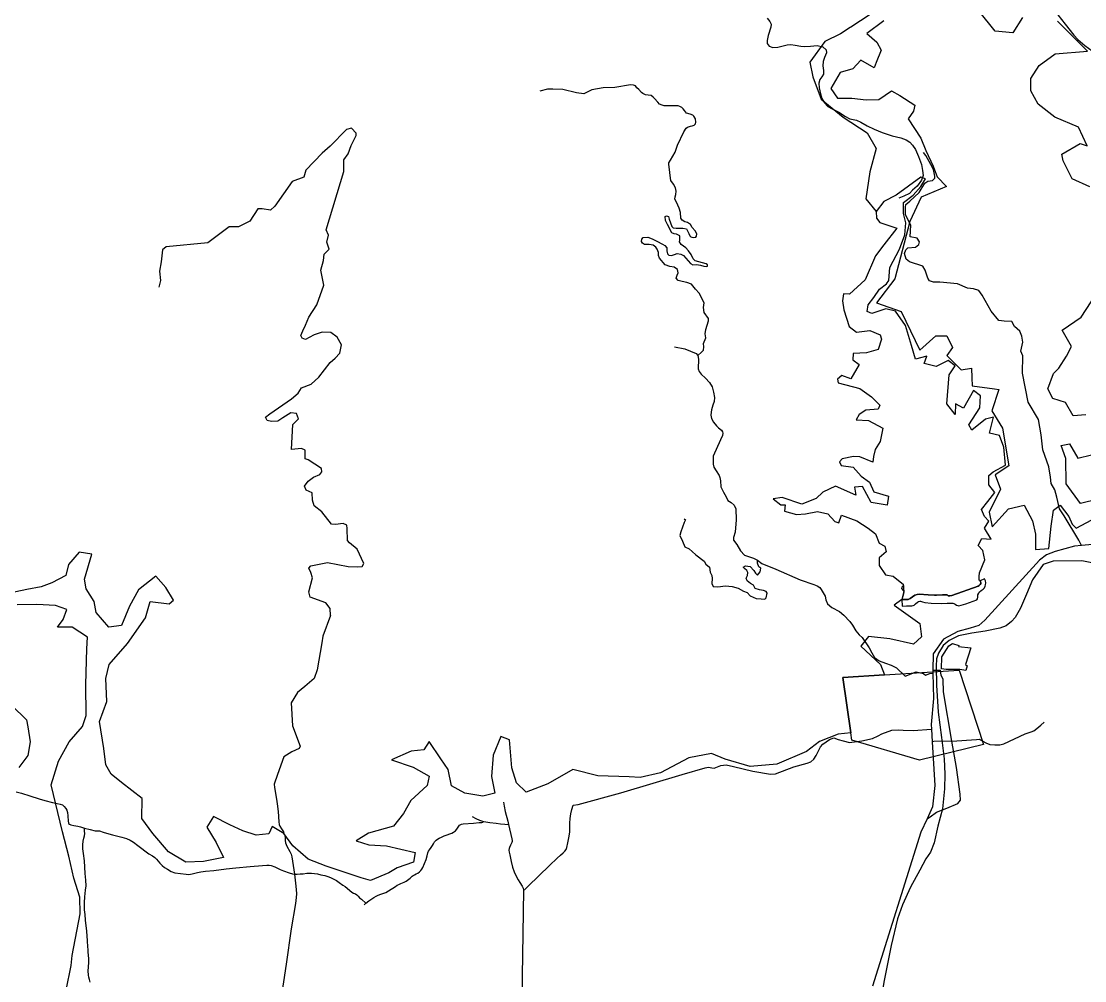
# Model space of a CAD drawing. Header units: metres. Extents: x 120.824 to 121.306, y 29.492 to 29.793.
# Drawn here: x 121.00189 to 121.04775, y 29.58078 to 29.62214 of the extents above; entities that cross this region are included whole.
import ezdxf

# ---------------------------------------------------------------- set-up
doc = ezdxf.new("R2010")
doc.units = ezdxf.units.M
for name, color, linetype in [('DEFAULT', 7, 'Continuous'), ('ROADS', 1, 'Continuous'), ('WATER', 4, 'Continuous')]:
    doc.layers.add(name, color=color, linetype=linetype)

msp = doc.modelspace()

# ---------------------------------------------------------------- linework, layer by layer
at = {"layer": 'DEFAULT'}
for points in [[(121.038498, 29.62243), (121.037661, 29.621889), (121.03763, 29.621869), (121.037221, 29.6216), (121.036545, 29.621275), (121.035901, 29.620378), (121.03603, 29.619744), (121.036384, 29.618792), (121.037328, 29.618009), (121.038369, 29.617328), (121.038755, 29.616656), (121.038476, 29.615658), (121.038315, 29.614483), (121.03875, 29.613942), (121.038774, 29.613661), (121.038918, 29.613463), (121.039649, 29.613223), (121.039086, 29.612504), (121.038726, 29.612035), (121.038283, 29.610993), (121.0376, 29.610378), (121.037348, 29.610388)], [(121.045067, 29.622302), (121.044649, 29.621641), (121.043888, 29.621712), (121.043185, 29.622599)], [(121.034057, 29.622273), (121.034164, 29.622138), (121.034223, 29.622018), (121.034218, 29.621883), (121.034092, 29.621527), (121.034049, 29.621321), (121.034059, 29.621193), (121.034145, 29.621074), (121.034306, 29.621007), (121.034508, 29.621023), (121.034913, 29.621128), (121.035073, 29.621149), (121.035267, 29.621121), (121.035508, 29.621065), (121.035674, 29.621058), (121.035924, 29.62107), (121.036208, 29.621095), (121.036457, 29.621042), (121.036592, 29.620916), (121.036613, 29.62078), (121.036522, 29.62058), (121.036473, 29.620405), (121.036457, 29.620221), (121.036487, 29.620027), (121.036484, 29.619866), (121.036409, 29.619752), (121.036321, 29.619629), (121.036286, 29.61947), (121.036302, 29.61927), (121.036347, 29.619013), (121.036415, 29.618808), (121.036527, 29.618631), (121.036669, 29.618474), (121.036825, 29.618381), (121.037168, 29.618204), (121.037407, 29.618059), (121.037624, 29.617945), (121.037911, 29.617875), (121.038088, 29.617798), (121.038367, 29.61763), (121.03867, 29.617488), (121.039008, 29.617355), (121.03944, 29.617208), (121.039813, 29.61712), (121.040046, 29.617029), (121.040199, 29.616928), (121.040325, 29.616805), (121.040443, 29.616609), (121.040585, 29.616313), (121.040709, 29.615965), (121.040754, 29.615709), (121.040786, 29.615497), (121.040703, 29.615289), (121.040516, 29.61504), (121.040317, 29.614867), (121.040186, 29.614722), (121.039952, 29.614604), (121.03973, 29.614517)], [(121.039079, 29.622157), (121.038345, 29.62161)], [(121.04797, 29.615008), (121.047206, 29.61535), (121.046811, 29.616124), (121.046763, 29.616414), (121.047543, 29.616874), (121.047856, 29.616768), (121.047478, 29.617584), (121.046462, 29.618015), (121.045742, 29.618567), (121.045417, 29.619146), (121.045417, 29.619673), (121.045787, 29.620235), (121.04647, 29.62074), (121.04786, 29.62086), (121.046572, 29.622147)], [(121.038345, 29.62161), (121.038777, 29.621242), (121.038966, 29.620901), (121.03876, 29.620372), (121.038667, 29.620142), (121.03809, 29.620471), (121.037742, 29.620093), (121.037203, 29.619941), (121.036806, 29.619253), (121.037084, 29.618829), (121.037705, 29.618833), (121.038317, 29.61876), (121.03887, 29.618772), (121.039414, 29.619145), (121.039776, 29.618938), (121.040423, 29.618528), (121.040364, 29.618273), (121.040138, 29.617936), (121.040675, 29.617103), (121.040902, 29.616576), (121.04121, 29.615896), (121.041385, 29.615433), (121.041789, 29.615027), (121.040697, 29.61456), (121.040208, 29.613506), (121.039559, 29.611043), (121.03877, 29.610012), (121.039835, 29.609631), (121.04064, 29.607969), (121.041331, 29.608584), (121.041807, 29.608581), (121.042047, 29.608082), (121.041803, 29.607733), (121.042417, 29.607118), (121.042868, 29.607192), (121.042872, 29.606778), (121.042889, 29.606425), (121.043852, 29.606294), (121.044047, 29.606276), (121.043738, 29.605343), (121.044206, 29.604597), (121.04447, 29.602978), (121.043885, 29.602593), (121.044108, 29.601978), (121.043631, 29.600983), (121.043754, 29.600348), (121.044454, 29.60113), (121.045138, 29.601288), (121.045489, 29.600613), (121.045631, 29.600029), (121.045631, 29.599378), (121.046204, 29.599419), (121.046302, 29.60038), (121.046401, 29.601069), (121.046681, 29.601283), (121.047057, 29.600793), (121.047199, 29.600463), (121.047375, 29.600295), (121.048056, 29.600648)], [(121.037348, 29.610388), (121.0373, 29.610097), (121.03736, 29.609701), (121.037588, 29.608992), (121.037911, 29.608742), (121.038475, 29.608815), (121.03893, 29.608627), (121.03899, 29.608439), (121.038846, 29.607991), (121.038343, 29.607845), (121.037767, 29.607825), (121.037744, 29.607543), (121.038019, 29.607345), (121.03766, 29.60673), (121.037276, 29.606876), (121.037084, 29.60671), (121.03712, 29.606553), (121.038055, 29.606313), (121.038559, 29.605949), (121.038906, 29.605594), (121.038834, 29.605417), (121.038307, 29.605375), (121.038019, 29.605188), (121.037899, 29.604959), (121.038427, 29.604927), (121.039038, 29.604604), (121.03893, 29.604031), (121.038714, 29.603687), (121.038642, 29.603385), (121.038607, 29.603135), (121.038043, 29.603364), (121.037779, 29.603385), (121.037288, 29.603281), (121.03718, 29.603145), (121.037252, 29.602999), (121.037767, 29.602926), (121.038103, 29.60253), (121.038463, 29.60228), (121.038655, 29.601863), (121.03929, 29.601675), (121.03923, 29.601279), (121.038535, 29.601394), (121.038163, 29.602082), (121.037827, 29.602061), (121.037875, 29.601717), (121.037, 29.602103), (121.036449, 29.601842), (121.036173, 29.601571), (121.03555, 29.601321), (121.034699, 29.601613), (121.034315, 29.60155), (121.034639, 29.60129), (121.034831, 29.6013), (121.034795, 29.601029), (121.035322, 29.600883), (121.035706, 29.600915), (121.036221, 29.601008), (121.036665, 29.600904), (121.036976, 29.600581), (121.037144, 29.600519), (121.037264, 29.600852), (121.037923, 29.600612), (121.038403, 29.600289), (121.038726, 29.60005), (121.038882, 29.599643), (121.039134, 29.599518), (121.039182, 29.599268), (121.038882, 29.599018), (121.038882, 29.598684), (121.039158, 29.598278), (121.039482, 29.598226), (121.039925, 29.597871), (121.039942, 29.597544), (121.039855, 29.59722), (121.039536, 29.596977), (121.04063, 29.596174), (121.040705, 29.595605), (121.040362, 29.595288), (121.039343, 29.595521), (121.03842, 29.595614), (121.038098, 29.595204), (121.038935, 29.594411), (121.03911, 29.593962), (121.037312, 29.593846), (121.037659, 29.591463), (121.037111, 29.591407), (121.036317, 29.591099), (121.035748, 29.590661), (121.034472, 29.59011), (121.033324, 29.590017), (121.03224, 29.590325), (121.031661, 29.590577), (121.030684, 29.59039), (121.02945, 29.589746), (121.028581, 29.589541), (121.028109, 29.589569), (121.026758, 29.589606), (121.025674, 29.589886), (121.024601, 29.589261), (121.023657, 29.588907), (121.023249, 29.589308), (121.023045, 29.589952), (121.022949, 29.591164), (121.022573, 29.591314), (121.022241, 29.590502), (121.022166, 29.589588), (121.022316, 29.588869), (121.021801, 29.588739), (121.021018, 29.588869), (121.020449, 29.589187), (121.020299, 29.589886), (121.019988, 29.590353), (121.019483, 29.591099), (121.019247, 29.590735), (121.0187, 29.59067), (121.017853, 29.590297), (121.018786, 29.58998), (121.019483, 29.589597), (121.019398, 29.589196), (121.018689, 29.588543), (121.018378, 29.587983), (121.017938, 29.587442), (121.016866, 29.587143), (121.016329, 29.586817), (121.016876, 29.58664), (121.017638, 29.586602), (121.018883, 29.586304), (121.018807, 29.585893), (121.018099, 29.585651), (121.017745, 29.585427), (121.016951, 29.5851), (121.016554, 29.585212), (121.015042, 29.585716), (121.014269, 29.586014), (121.013604, 29.586593), (121.013222, 29.587128), (121.012714, 29.587423), (121.012563, 29.587106), (121.012027, 29.58705), (121.011448, 29.587246), (121.01089, 29.587498), (121.010182, 29.587862), (121.009902, 29.587405), (121.0103, 29.586742), (121.010611, 29.586098), (121.009752, 29.585921), (121.008991, 29.585884), (121.00824, 29.586341), (121.007574, 29.587125), (121.007092, 29.587778), (121.007102, 29.588636), (121.006223, 29.589326), (121.005772, 29.589681), (121.005536, 29.590091), (121.005461, 29.590791), (121.005268, 29.591957), (121.005579, 29.592816), (121.005536, 29.593805), (121.005686, 29.59442), (121.006469, 29.595316), (121.007253, 29.596426), (121.007456, 29.597135), (121.008272, 29.597023), (121.008454, 29.597191), (121.008132, 29.597732), (121.007692, 29.598217), (121.006952, 29.59763), (121.006566, 29.596921), (121.006212, 29.59609), (121.005675, 29.596025), (121.005128, 29.59665), (121.005042, 29.597126), (121.004699, 29.597676), (121.004624, 29.598087), (121.004935, 29.599169), (121.004388, 29.599262), (121.003927, 29.598721), (121.003819, 29.598245), (121.003208, 29.597928), (121.002746, 29.59776), (121.002135, 29.597648), (121.000418, 29.597294)], [(121.047794, 29.605178), (121.047251, 29.605133), (121.046915, 29.605706), (121.04637, 29.605877), (121.046161, 29.606298), (121.046407, 29.606965), (121.046626, 29.607185), (121.046962, 29.607702), (121.04718, 29.60812), (121.046768, 29.608832), (121.047596, 29.609392), (121.048237, 29.610386)], [(121.048323, 29.601543), (121.047559, 29.60135), (121.046946, 29.602207), (121.046925, 29.6033), (121.046734, 29.603858), (121.047097, 29.60393), (121.047445, 29.603303), (121.048037, 29.603453)], [(121.048193, 29.598772), (121.047625, 29.598889), (121.046391, 29.59887), (121.045961, 29.598718), (121.045496, 29.598061), (121.045232, 29.597446), (121.044971, 29.596838), (121.044751, 29.596442), (121.04459, 29.59626), (121.044365, 29.596087), (121.044086, 29.59598), (121.043458, 29.595854), (121.042884, 29.59577), (121.042305, 29.595644), (121.041908, 29.595443), (121.04165, 29.595238), (121.041436, 29.594907), (121.041355, 29.59466), (121.041344, 29.594347), (121.041355, 29.593517), (121.04143, 29.59236), (121.041564, 29.591269), (121.041682, 29.59034), (121.041714, 29.589687), (121.041698, 29.589053), (121.041618, 29.588185), (121.041409, 29.587448), (121.041259, 29.58672), (121.041103, 29.586324), (121.040899, 29.586039), (121.040631, 29.585545), (121.040239, 29.584808), (121.039885, 29.584047), (121.039676, 29.583446), (121.039397, 29.582293), (121.039102, 29.580791), (121.03893, 29.579802)], [(121.039855, 29.59722), (121.039873, 29.596928), (121.040065, 29.596938), (121.040288, 29.596949), (121.040345, 29.596958), (121.04039, 29.596975), (121.040457, 29.597026), (121.040537, 29.597098), (121.040577, 29.597131), (121.040632, 29.597145), (121.040666, 29.597147), (121.040754, 29.597114), (121.040858, 29.597091), (121.04112, 29.597054), (121.041567, 29.597048), (121.041815, 29.597052), (121.042061, 29.597057), (121.042098, 29.597045), (121.042161, 29.597007), (121.042221, 29.596975), (121.04227, 29.596957), (121.042317, 29.59694), (121.042619, 29.597026), (121.043099, 29.5972), (121.043119, 29.597246), (121.043131, 29.597322), (121.043142, 29.597417), (121.043182, 29.59749), (121.043215, 29.597548), (121.043277, 29.597599), (121.043372, 29.597661), (121.043425, 29.597714), (121.043447, 29.597791), (121.043462, 29.597847), (121.043479, 29.597934), (121.043473, 29.598018), (121.043429, 29.598106), (121.043233, 29.598013), (121.043257, 29.597979), (121.043266, 29.597948), (121.043266, 29.597907), (121.043238, 29.597859), (121.043199, 29.597823), (121.043148, 29.597795), (121.042012, 29.597384), (121.041932, 29.597374), (121.041854, 29.597377), (121.041811, 29.597417), (121.041748, 29.597419), (121.041613, 29.597419), (121.041355, 29.597408), (121.041264, 29.597396), (121.04099, 29.597422), (121.040612, 29.597451), (121.040522, 29.597437), (121.040418, 29.5974), (121.040223, 29.59726), (121.040141, 29.597219), (121.039855, 29.59722)], [(121.003826, 29.580376), (121.004046, 29.581438), (121.004096, 29.581874), (121.004436, 29.583667), (121.004416, 29.584381), (121.004166, 29.585208), (121.003946, 29.586148), (121.003676, 29.587193), (121.003185, 29.589221), (121.003495, 29.590239), (121.003966, 29.591084), (121.004537, 29.591737), (121.004687, 29.592207), (121.004677, 29.593556), (121.004717, 29.595088), (121.004757, 29.595593), (121.004096, 29.596019), (121.003456, 29.596028), (121.003696, 29.59635), (121.003856, 29.596785), (121.003365, 29.596959), (121.002565, 29.597003), (121.001724, 29.596985)], [(121.041574, 29.594221), (121.041592, 29.594748), (121.04189, 29.595217), (121.042048, 29.59532), (121.042319, 29.595233), (121.042306, 29.595189), (121.042829, 29.595126), (121.042603, 29.594413), (121.042684, 29.594359), (121.04262, 29.594161), (121.042362, 29.594203), (121.041767, 29.594196), (121.041574, 29.594221)], [(121.037312, 29.593846), (121.03911, 29.593962), (121.04234, 29.59417), (121.043381, 29.590968), (121.040616, 29.590289), (121.037706, 29.591148), (121.037659, 29.591463), (121.037312, 29.593846)], [(121.001483, 29.592642), (121.002114, 29.592024), (121.002184, 29.591728), (121.002284, 29.591075), (121.002174, 29.590483), (121.001794, 29.589969)]]:
    msp.add_lwpolyline(points, dxfattribs=at)
at = {"layer": 'ROADS'}
for points in [[(121.046584, 29.622427), (121.04691, 29.622014), (121.047272, 29.621547), (121.047446, 29.621356), (121.047744, 29.621102), (121.048061, 29.620876)], [(121.031064, 29.607741), (121.031227, 29.607876), (121.031316, 29.607958), (121.031326, 29.608109), (121.031316, 29.608252), (121.031407, 29.608492), (121.031385, 29.608667), (121.031412, 29.608853), (121.03153, 29.609226), (121.031525, 29.609327), (121.031337, 29.609595), (121.03131, 29.609798), (121.03134, 29.610005), (121.031128, 29.610422), (121.030959, 29.610593), (121.030793, 29.610807), (121.030597, 29.610877), (121.030385, 29.610926), (121.030219, 29.610973), (121.030138, 29.611073), (121.030173, 29.611192), (121.030211, 29.611304), (121.030184, 29.611437), (121.030042, 29.611537), (121.029862, 29.611572), (121.029661, 29.61164), (121.029417, 29.611936), (121.029366, 29.612048), (121.029363, 29.612178), (121.029317, 29.612314), (121.02925, 29.612407), (121.029146, 29.612498), (121.028971, 29.612526), (121.02884, 29.612526), (121.02876, 29.612521), (121.028674, 29.612582), (121.028642, 29.612649), (121.028652, 29.612757), (121.028714, 29.612815), (121.028912, 29.612843), (121.029092, 29.612771), (121.029304, 29.612659), (121.029548, 29.61254), (121.029642, 29.612479), (121.029722, 29.612374), (121.02973, 29.612244), (121.029755, 29.612123), (121.029811, 29.61206), (121.029926, 29.612043), (121.030055, 29.612088), (121.030168, 29.612132), (121.030337, 29.612106), (121.030447, 29.612041), (121.030755, 29.611698), (121.030846, 29.611645), (121.031013, 29.611652), (121.031179, 29.611633), (121.031324, 29.611579), (121.031439, 29.611565), (121.031479, 29.611581), (121.031487, 29.611649), (121.031418, 29.611693), (121.031106, 29.61177), (121.030956, 29.61181), (121.030857, 29.611906), (121.030771, 29.612083), (121.030666, 29.612248), (121.030546, 29.612379), (121.030452, 29.612449), (121.030342, 29.612519), (121.03028, 29.612642), (121.030283, 29.612713), (121.030296, 29.612834), (121.030283, 29.612901), (121.030152, 29.61296), (121.030044, 29.612981), (121.029942, 29.613025), (121.029755, 29.613379), (121.029677, 29.613557), (121.029653, 29.613722), (121.02972, 29.61376), (121.0298, 29.613727), (121.02983, 29.613613), (121.029945, 29.6133), (121.030004, 29.613242), (121.030136, 29.613228), (121.030294, 29.613225), (121.030414, 29.613218), (121.03057, 29.613195), (121.03061, 29.613142), (121.030683, 29.612992), (121.030726, 29.612901), (121.030766, 29.612855), (121.030809, 29.612831), (121.030897, 29.612822), (121.030978, 29.612838), (121.031004, 29.612883), (121.031018, 29.612974), (121.030951, 29.613109), (121.030825, 29.613253), (121.030755, 29.613384), (121.030624, 29.613463), (121.030506, 29.613498), (121.03039, 29.613566), (121.030329, 29.613661), (121.030315, 29.613906), (121.030254, 29.614084), (121.030149, 29.614347), (121.030076, 29.61448), (121.030087, 29.614576), (121.030119, 29.614674), (121.03013, 29.614816), (121.030109, 29.614963), (121.030023, 29.615124), (121.029897, 29.615285), (121.029886, 29.615382), (121.029856, 29.61563), (121.029816, 29.615989), (121.029819, 29.616047), (121.029883, 29.616154), (121.030082, 29.616506), (121.030192, 29.616807), (121.030455, 29.617374), (121.030565, 29.617532), (121.030621, 29.617584), (121.030742, 29.617623), (121.030822, 29.617637), (121.030908, 29.61767), (121.030962, 29.617719), (121.030983, 29.617794), (121.030967, 29.617933), (121.030897, 29.618048), (121.030854, 29.618101), (121.030728, 29.618143), (121.030575, 29.618188), (121.030484, 29.618302), (121.030436, 29.618374), (121.030379, 29.618423), (121.030296, 29.618463), (121.030224, 29.618493), (121.030149, 29.618505), (121.03005, 29.618505), (121.029907, 29.6185), (121.029725, 29.6185), (121.02962, 29.618505), (121.029532, 29.618521), (121.029419, 29.618565), (121.029347, 29.618654), (121.029199, 29.618817), (121.029143, 29.618873), (121.029047, 29.618941), (121.028923, 29.618959), (121.028808, 29.618978), (121.028687, 29.619032), (121.028631, 29.619078), (121.028523, 29.6192), (121.02844, 29.619274), (121.028381, 29.619356), (121.028295, 29.619395), (121.028167, 29.6194), (121.027488, 29.619295), (121.026989, 29.619279), (121.026488, 29.619183), (121.026155, 29.619018), (121.02583, 29.619062), (121.025246, 29.619202), (121.024819, 29.619214), (121.024578, 29.619216), (121.024251, 29.619127)], [(121.015227, 29.596523), (121.01521, 29.596827), (121.015028, 29.597078), (121.014357, 29.597315), (121.014288, 29.597541), (121.014458, 29.598149), (121.014377, 29.598383), (121.014292, 29.59857), (121.014377, 29.598662), (121.015101, 29.59881), (121.015983, 29.598637), (121.016377, 29.59862), (121.016597, 29.598637), (121.016658, 29.598764), (121.016381, 29.59939), (121.016052, 29.599655), (121.015967, 29.599761), (121.015942, 29.600274), (121.015926, 29.600419), (121.015771, 29.600493), (121.015438, 29.600451), (121.015271, 29.600465), (121.014849, 29.600988), (121.014519, 29.601253), (121.014446, 29.601493), (121.014434, 29.601819), (121.014182, 29.601935), (121.014101, 29.602105), (121.014263, 29.602317), (121.014491, 29.602487), (121.014771, 29.602607), (121.014857, 29.602713), (121.014837, 29.602858), (121.014267, 29.60324), (121.014141, 29.603285), (121.014141, 29.603476), (121.014137, 29.603657), (121.013975, 29.603727), (121.013544, 29.603685), (121.013609, 29.60476), (121.013849, 29.605007), (121.013763, 29.605233), (121.013519, 29.605269), (121.01317, 29.605042), (121.01295, 29.604908), (121.012678, 29.604883), (121.012499, 29.604936), (121.01243, 29.605078), (121.012613, 29.605223), (121.013544, 29.605866), (121.013836, 29.606117), (121.013975, 29.606343), (121.014397, 29.606499), (121.014719, 29.606803), (121.01521, 29.607432), (121.015422, 29.607616), (121.015633, 29.607838), (121.015698, 29.608188), (121.015515, 29.608524), (121.015243, 29.608729), (121.014873, 29.608743), (121.014527, 29.60863), (121.014312, 29.60851), (121.014149, 29.608425), (121.014011, 29.608485), (121.013954, 29.608595), (121.014032, 29.608803), (121.014149, 29.609036), (121.014292, 29.60939), (121.014633, 29.609917), (121.014942, 29.610765), (121.014804, 29.611419), (121.014926, 29.611829), (121.01495, 29.612097), (121.01517, 29.612324), (121.015072, 29.612624), (121.015145, 29.612917), (121.015036, 29.613158), (121.0158, 29.615664), (121.0158, 29.616169), (121.015987, 29.616427), (121.016125, 29.616788), (121.016337, 29.617222), (121.016341, 29.617325), (121.016133, 29.617533), (121.015922, 29.617477), (121.015219, 29.616759), (121.014865, 29.616455), (121.014166, 29.615724), (121.01408, 29.615423), (121.013568, 29.615232), (121.012824, 29.614172), (121.012641, 29.613995), (121.012287, 29.614059), (121.0121, 29.614059), (121.011751, 29.613532), (121.011263, 29.613281), (121.010852, 29.613281), (121.009942, 29.612592), (121.008137, 29.612419), (121.007982, 29.612288), (121.007925, 29.611779), (121.007848, 29.611376), (121.007893, 29.61097), (121.007828, 29.610677)], [(121.04761, 29.599542), (121.047496, 29.599774), (121.046866, 29.600824), (121.046655, 29.601125), (121.046544, 29.601621), (121.046462, 29.601938), (121.046303, 29.60222), (121.046268, 29.602494), (121.046196, 29.602929), (121.045946, 29.603668), (121.045862, 29.604315), (121.045747, 29.604973), (121.045306, 29.605724), (121.045068, 29.606977), (121.045073, 29.607714), (121.044996, 29.607925), (121.045077, 29.608313), (121.045035, 29.608563), (121.044944, 29.60878), (121.04472, 29.608987), (121.044601, 29.609206), (121.044276, 29.609208), (121.044048, 29.609237), (121.043718, 29.609651), (121.043326, 29.610331), (121.043174, 29.610534), (121.042952, 29.610615), (121.042698, 29.610633), (121.042266, 29.610818), (121.041498, 29.610891), (121.04122, 29.610897), (121.041052, 29.610956), (121.040984, 29.611074), (121.040872, 29.611409), (121.040772, 29.611591), (121.040195, 29.611772), (121.040045, 29.611882), (121.039982, 29.612137), (121.040034, 29.612284), (121.040125, 29.612377), (121.040452, 29.612407), (121.040594, 29.612517), (121.040622, 29.612629), (121.040519, 29.612787), (121.040225, 29.612846), (121.040253, 29.613356), (121.040013, 29.613804), (121.040017, 29.614133), (121.040031, 29.614249), (121.040209, 29.614393), (121.040607, 29.614758), (121.040856, 29.615162), (121.040986, 29.615251), (121.041189, 29.615285), (121.041285, 29.615379), (121.041282, 29.615473), (121.041233, 29.61575), (121.041117, 29.615967), (121.040895, 29.616357), (121.040797, 29.616482)], [(121.030058, 29.608105), (121.030511, 29.608023), (121.030991, 29.607822), (121.031064, 29.607741), (121.03109, 29.607578), (121.03108, 29.607153), (121.031117, 29.60705), (121.031206, 29.606932), (121.031393, 29.606757), (121.031568, 29.60657), (121.03168, 29.606377), (121.031747, 29.606148), (121.031777, 29.605917), (121.031766, 29.605745), (121.031718, 29.605588), (121.031648, 29.605386), (121.031635, 29.60529), (121.031632, 29.605157), (121.031659, 29.605022), (121.031734, 29.604858), (121.031865, 29.604698), (121.031959, 29.60462), (121.032091, 29.604509), (121.032134, 29.604443), (121.032142, 29.60438), (121.032131, 29.604289), (121.032037, 29.604105), (121.031731, 29.603396), (121.031731, 29.603051), (121.031753, 29.602925), (121.031855, 29.602757), (121.031981, 29.602566), (121.03201, 29.602477), (121.032037, 29.60233), (121.032056, 29.602072), (121.032166, 29.601848), (121.032284, 29.601645), (121.032364, 29.601484), (121.032504, 29.601395), (121.032627, 29.601276), (121.03271, 29.601125), (121.032721, 29.600649), (121.032678, 29.600117), (121.032603, 29.599889), (121.032606, 29.599779), (121.032748, 29.599581), (121.032911, 29.599313), (121.03308, 29.599131), (121.033252, 29.599063), (121.033472, 29.598998), (121.033633, 29.598907), (121.033821, 29.598774), (121.034432, 29.59852), (121.035481, 29.59806), (121.036068, 29.59786), (121.036205, 29.597799), (121.036326, 29.597729), (121.036385, 29.59764), (121.036557, 29.597358), (121.036586, 29.597197), (121.036656, 29.597027), (121.036838, 29.596864), (121.037168, 29.596696), (121.037367, 29.596542), (121.037624, 29.596262), (121.037732, 29.596113), (121.037879, 29.595859), (121.038021, 29.595693), (121.03815, 29.595574), (121.03845, 29.595131), (121.038563, 29.594916), (121.038689, 29.594716), (121.038885, 29.594569), (121.039156, 29.594473), (121.039405, 29.59438), (121.039631, 29.594266), (121.040001, 29.593911), (121.040481, 29.594095), (121.040795, 29.594021), (121.040878, 29.593958), (121.041071, 29.594028), (121.041196, 29.594044)], [(121.030471, 29.600696), (121.03053, 29.600649), (121.030471, 29.600532), (121.030326, 29.600136), (121.030288, 29.599968), (121.030401, 29.599735), (121.030503, 29.599483), (121.030685, 29.599399), (121.030825, 29.599282), (121.03098, 29.599142), (121.031345, 29.598867), (121.031409, 29.598741), (121.031565, 29.598606), (121.031603, 29.598396), (121.031672, 29.598247), (121.031688, 29.598126), (121.031662, 29.597902), (121.031721, 29.59778), (121.031925, 29.597762), (121.032262, 29.597804), (121.032552, 29.597776), (121.032799, 29.597701), (121.03303, 29.59757), (121.033191, 29.597524), (121.033325, 29.597375), (121.033577, 29.597263), (121.033802, 29.597239), (121.033958, 29.59723), (121.034017, 29.597286), (121.034054, 29.597486), (121.034011, 29.597561), (121.033899, 29.597608), (121.033722, 29.597627), (121.033539, 29.597696), (121.033469, 29.597827), (121.033335, 29.597906), (121.033191, 29.598014), (121.033153, 29.59813), (121.033212, 29.598251), (121.033223, 29.598382), (121.03318, 29.598471), (121.033073, 29.598545), (121.033024, 29.598606), (121.033126, 29.598662), (121.033325, 29.598643), (121.033485, 29.598466), (121.03355, 29.598345), (121.033641, 29.598261), (121.033759, 29.598401), (121.033775, 29.598559), (121.033695, 29.59862), (121.033641, 29.598783), (121.033633, 29.598907)], [(121.048404, 29.599613), (121.04761, 29.599542), (121.047303, 29.599514), (121.046474, 29.599291), (121.046102, 29.599135), (121.045802, 29.598904), (121.043442, 29.596321), (121.043174, 29.596092), (121.042804, 29.595975), (121.042278, 29.59584), (121.041655, 29.595505), (121.041206, 29.594868), (121.041193, 29.59417), (121.041196, 29.594044), (121.041221, 29.592941), (121.04113, 29.591824), (121.041142, 29.591622), (121.041173, 29.591084), (121.041285, 29.589193), (121.041181, 29.588272), (121.040958, 29.587759), (121.040679, 29.58719), (121.038591, 29.580538)], [(121.015227, 29.596523), (121.014901, 29.595629), (121.014857, 29.595343), (121.014658, 29.59419), (121.014527, 29.593808), (121.014125, 29.593458), (121.013804, 29.593207), (121.013531, 29.592755), (121.013588, 29.591765), (121.013918, 29.590895), (121.013873, 29.590796), (121.013564, 29.590648), (121.013214, 29.590439), (121.012938, 29.589672), (121.012804, 29.589255), (121.012816, 29.589103), (121.012905, 29.588608), (121.012926, 29.588403), (121.012964, 29.588069), (121.012996, 29.587623), (121.013009, 29.587518), (121.013042, 29.587439), (121.01312, 29.587325), (121.013195, 29.587192), (121.013222, 29.587128), (121.013246, 29.587073), (121.013272, 29.586956), (121.013272, 29.58683), (121.013293, 29.58673), (121.013345, 29.586578), (121.013474, 29.586345), (121.013527, 29.586235), (121.013557, 29.586123), (121.013671, 29.585374), (121.013712, 29.584992), (121.013745, 29.584714), (121.013758, 29.584523), (121.01375, 29.584374), (121.013717, 29.584105), (121.013538, 29.583023), (121.013318, 29.581495), (121.012901, 29.578731)], [(121.041193, 29.59417), (121.041527, 29.594163)], [(121.041806, 29.588213), (121.042272, 29.588423), (121.042385, 29.588563), (121.042369, 29.588829), (121.042213, 29.589976), (121.042021, 29.591107), (121.041661, 29.593228), (121.041645, 29.593764), (121.041554, 29.593951), (121.041527, 29.594163)], [(121.042021, 29.591107), (121.043086, 29.591176), (121.043201, 29.591195), (121.043483, 29.591038), (121.04366, 29.590969), (121.043872, 29.590953), (121.04408, 29.590946), (121.044265, 29.590992), (121.044716, 29.591215), (121.045185, 29.591426), (121.045432, 29.59151), (121.045556, 29.59156), (121.045675, 29.59166), (121.045856, 29.591795), (121.045997, 29.591929)], [(121.023543, 29.584682), (121.023599, 29.584719), (121.023754, 29.584857), (121.024675, 29.585741), (121.024999, 29.586058), (121.025138, 29.586191), (121.025256, 29.586296), (121.025332, 29.586366), (121.025383, 29.586438), (121.025423, 29.586524), (121.025463, 29.586723), (121.025509, 29.586942), (121.025541, 29.58718), (121.025546, 29.587341), (121.025542, 29.587572), (121.025558, 29.587774), (121.025585, 29.58798), (121.025635, 29.588164), (121.025687, 29.588351), (121.025906, 29.588376), (121.02774, 29.58888), (121.03039, 29.589673), (121.031377, 29.589953), (121.031522, 29.589981), (121.031667, 29.589958), (121.031769, 29.589948), (121.032059, 29.590065), (121.032284, 29.590088), (121.032606, 29.590018), (121.033443, 29.589809), (121.034194, 29.589683), (121.034414, 29.589697), (121.035207, 29.589995), (121.035781, 29.590154), (121.035937, 29.59021), (121.036066, 29.590336), (121.036162, 29.59049), (121.03635, 29.590863), (121.036452, 29.590984), (121.036747, 29.591185), (121.036924, 29.591245), (121.037123, 29.59118), (121.037337, 29.591124), (121.0376, 29.591054), (121.038136, 29.591124), (121.038603, 29.591227), (121.038834, 29.591334), (121.039, 29.591427), (121.039435, 29.591586), (121.03973, 29.5916), (121.039923, 29.591576), (121.040352, 29.591562), (121.041142, 29.591622)], [(121.042021, 29.591107), (121.041235, 29.591088), (121.041173, 29.591084)], [(121.001674, 29.588923), (121.001908, 29.588866), (121.002257, 29.588757), (121.002662, 29.588619), (121.002908, 29.588549), (121.003246, 29.588463), (121.003442, 29.588414), (121.003576, 29.588395), (121.003667, 29.588358), (121.003745, 29.588293), (121.003812, 29.588204), (121.003855, 29.588127), (121.003882, 29.588038), (121.003906, 29.587882), (121.003917, 29.587656), (121.003925, 29.587588), (121.003938, 29.587555), (121.00397, 29.587534), (121.004038, 29.587506), (121.004161, 29.587471), (121.004338, 29.587441), (121.004451, 29.587408), (121.00462, 29.58736), (121.004858, 29.587294), (121.005086, 29.587236), (121.005121, 29.587237)], [(121.022692, 29.588474), (121.022722, 29.588308), (121.022765, 29.588081), (121.022876, 29.587654), (121.022909, 29.58751), (121.02305, 29.586898), (121.023064, 29.586827), (121.023058, 29.586785), (121.023041, 29.58674), (121.022989, 29.586631), (121.022939, 29.586528), (121.022924, 29.586473), (121.022922, 29.586403), (121.022936, 29.586329), (121.022963, 29.586205), (121.023017, 29.58592), (121.023073, 29.585682), (121.023151, 29.585473), (121.023253, 29.585258), (121.02332, 29.58513), (121.023387, 29.58502), (121.023492, 29.584857), (121.023529, 29.584773), (121.023543, 29.584682), (121.023518, 29.582795), (121.023494, 29.580996), (121.02347, 29.579263)], [(121.040958, 29.587759), (121.041076, 29.587845), (121.04135, 29.588041)], [(121.04135, 29.588041), (121.041806, 29.588213)], [(121.016678, 29.584056), (121.016745, 29.584124), (121.016884, 29.58422), (121.017101, 29.584373), (121.017201, 29.584432), (121.017284, 29.584471), (121.017396, 29.584506), (121.017521, 29.584548), (121.017614, 29.584585), (121.017733, 29.584654), (121.018024, 29.584843), (121.018102, 29.584895), (121.01817, 29.584934), (121.018263, 29.584972), (121.018406, 29.585033), (121.018488, 29.585077), (121.018548, 29.585119), (121.018656, 29.585204), (121.018751, 29.585282), (121.018795, 29.585314), (121.018845, 29.585343), (121.018925, 29.585383), (121.018991, 29.585419), (121.019059, 29.585471), (121.019124, 29.585534), (121.019172, 29.58559), (121.01921, 29.585664), (121.019345, 29.586002), (121.019393, 29.586165), (121.019428, 29.586291), (121.019451, 29.586358), (121.019494, 29.586424), (121.019565, 29.586528), (121.019625, 29.586608), (121.019668, 29.58668), (121.019715, 29.586765), (121.019745, 29.586803), (121.019789, 29.586841), (121.019844, 29.586877), (121.019916, 29.586922), (121.020013, 29.586969), (121.020135, 29.587022), (121.020253, 29.587064), (121.020375, 29.587106), (121.020463, 29.58714), (121.020534, 29.587185), (121.02061, 29.587244), (121.020677, 29.587316), (121.020754, 29.58744), (121.020791, 29.587481), (121.020824, 29.587506), (121.020876, 29.587527), (121.020952, 29.587544), (121.021393, 29.587574), (121.021636, 29.587594), (121.021748, 29.587606), (121.021799, 29.58762), (121.021819, 29.587646)], [(121.021335, 29.587864), (121.021491, 29.587772), (121.02165, 29.587702), (121.021819, 29.587646), (121.021921, 29.587623), (121.022104, 29.587599), (121.022368, 29.587571), (121.022561, 29.587546), (121.022745, 29.587523), (121.022909, 29.58751)], [(121.004858, 29.580719), (121.004834, 29.580828), (121.004802, 29.580931), (121.004789, 29.581013), (121.004775, 29.581213), (121.004794, 29.581367), (121.004813, 29.581577), (121.004813, 29.58174), (121.004799, 29.581871), (121.004775, 29.582025), (121.004775, 29.582123), (121.00477, 29.582235), (121.004756, 29.582496), (121.004727, 29.582916), (121.00466, 29.583385), (121.004646, 29.583637), (121.00462, 29.583837), (121.00462, 29.584145), (121.004633, 29.584395), (121.004671, 29.584677), (121.004687, 29.584864), (121.004676, 29.58512), (121.004655, 29.5854), (121.004622, 29.585944), (121.004571, 29.586266), (121.00455, 29.586464), (121.004544, 29.586636), (121.004558, 29.586793), (121.004585, 29.58693), (121.004614, 29.587026), (121.004628, 29.587131), (121.004614, 29.587229), (121.00462, 29.58736)], [(121.005121, 29.587237), (121.005204, 29.587246)], [(121.005204, 29.587246), (121.005261, 29.587246), (121.005317, 29.587228), (121.00538, 29.587196), (121.005474, 29.587166), (121.005824, 29.58707), (121.006237, 29.586965), (121.006427, 29.586909), (121.006594, 29.586835), (121.006728, 29.586751), (121.006918, 29.586611), (121.007401, 29.586254), (121.007549, 29.586163), (121.007648, 29.586088), (121.007723, 29.586014), (121.00787, 29.585853), (121.007972, 29.585752), (121.008069, 29.585661), (121.008195, 29.585582), (121.008356, 29.585489), (121.008514, 29.585438), (121.008766, 29.5854), (121.009002, 29.585368), (121.009123, 29.585365), (121.009263, 29.585386), (121.009496, 29.585447), (121.009638, 29.58548), (121.009839, 29.585503), (121.010199, 29.585533), (121.010722, 29.585598), (121.01114, 29.585648), (121.011768, 29.585703), (121.012293, 29.585745), (121.012484, 29.585759), (121.012583, 29.585757), (121.012669, 29.585741), (121.012822, 29.585687), (121.01305, 29.585577), (121.013205, 29.585512), (121.013439, 29.585433), (121.013583, 29.585386), (121.013671, 29.585374)], [(121.013671, 29.585374), (121.013785, 29.585375), (121.013914, 29.585383), (121.014048, 29.585393), (121.014211, 29.585412), (121.014308, 29.585422), (121.014403, 29.585422), (121.014533, 29.585407), (121.014666, 29.585384), (121.014816, 29.58535), (121.014988, 29.585312), (121.015119, 29.585274), (121.015233, 29.585225), (121.015377, 29.585157), (121.015481, 29.585098), (121.015598, 29.585016), (121.01576, 29.584906), (121.015859, 29.584847), (121.015949, 29.584772), (121.016063, 29.584668), (121.016148, 29.584601), (121.016226, 29.584557), (121.016298, 29.584519), (121.016361, 29.584479), (121.016423, 29.584429), (121.01648, 29.58436), (121.016557, 29.584295), (121.016745, 29.584124)]]:
    msp.add_lwpolyline(points, dxfattribs=at)
at = {"layer": 'WATER'}
msp.add_lwpolyline([(121.040141, 29.597219), (121.040223, 29.59726), (121.040418, 29.5974), (121.040522, 29.597437), (121.040612, 29.597451), (121.04099, 29.597422), (121.041264, 29.597396), (121.041355, 29.597408), (121.041613, 29.597419), (121.041748, 29.597419), (121.041811, 29.597417), (121.041854, 29.597377), (121.041932, 29.597374), (121.042012, 29.597384), (121.043148, 29.597795), (121.043199, 29.597823), (121.043238, 29.597859), (121.043266, 29.597907), (121.043266, 29.597948), (121.043257, 29.597979), (121.043233, 29.598013), (121.043199, 29.598047), (121.04319, 29.598084), (121.043193, 29.598203), (121.043206, 29.598361), (121.043437, 29.598924), (121.043353, 29.59933), (121.04315, 29.599539), (121.043306, 29.599851), (121.043713, 29.59982), (121.043425, 29.600289), (121.043617, 29.600592), (121.043425, 29.6008), (121.043294, 29.601092), (121.043569, 29.601436), (121.043869, 29.601832), (121.043617, 29.602155), (121.043605, 29.602561), (121.043797, 29.602718), (121.044336, 29.60301), (121.044264, 29.603781), (121.044073, 29.604291), (121.043641, 29.604385), (121.043809, 29.605073), (121.043473, 29.60499), (121.042874, 29.60451), (121.042754, 29.60474), (121.043222, 29.60548), (121.043246, 29.60599), (121.042946, 29.60623), (121.042526, 29.605459), (121.042179, 29.605646), (121.042167, 29.605198), (121.041795, 29.605657), (121.041903, 29.606897), (121.042155, 29.607283), (121.041855, 29.607512), (121.04134, 29.607262), (121.040824, 29.607387), (121.040932, 29.6077), (121.040453, 29.607574), (121.040273, 29.608169), (121.040021, 29.609034), (121.03959, 29.609648), (121.03917, 29.609753), (121.038571, 29.609544), (121.038367, 29.609638), (121.038403, 29.609919), (121.038655, 29.610242), (121.038894, 29.610597), (121.039194, 29.610826), (121.039302, 29.610962), (121.03935, 29.611524), (121.039757, 29.612316), (121.039997, 29.612931), (121.040033, 29.613452), (121.039937, 29.613859), (121.039937, 29.614328), (121.040345, 29.614651), (121.04068, 29.615026), (121.040884, 29.615349), (121.04068, 29.615422), (121.039614, 29.61464), (121.039086, 29.614369), (121.03875, 29.613942), (121.038774, 29.613661), (121.038918, 29.613463), (121.039649, 29.613223), (121.039086, 29.612504), (121.038726, 29.612035), (121.038283, 29.610993), (121.0376, 29.610378), (121.037348, 29.610388), (121.0373, 29.610097), (121.03736, 29.609701), (121.037588, 29.608992), (121.037911, 29.608742), (121.038475, 29.608815), (121.03893, 29.608627), (121.03899, 29.608439), (121.038846, 29.607991), (121.038343, 29.607845), (121.037767, 29.607825), (121.037744, 29.607543), (121.038019, 29.607345), (121.03766, 29.60673), (121.037276, 29.606876), (121.037084, 29.60671), (121.03712, 29.606553), (121.038055, 29.606313), (121.038559, 29.605949), (121.038906, 29.605594), (121.038834, 29.605417), (121.038307, 29.605375), (121.038019, 29.605188), (121.037899, 29.604959), (121.038427, 29.604927), (121.039038, 29.604604), (121.03893, 29.604031), (121.038714, 29.603687), (121.038642, 29.603385), (121.038607, 29.603135), (121.038043, 29.603364), (121.037779, 29.603385), (121.037288, 29.603281), (121.03718, 29.603145), (121.037252, 29.602999), (121.037767, 29.602926), (121.038103, 29.60253), (121.038463, 29.60228), (121.038655, 29.601863), (121.03929, 29.601675), (121.03923, 29.601279), (121.038535, 29.601394), (121.038163, 29.602082), (121.037827, 29.602061), (121.037875, 29.601717), (121.037, 29.602103), (121.036449, 29.601842), (121.036173, 29.601571), (121.03555, 29.601321), (121.034699, 29.601613), (121.034315, 29.60155), (121.034639, 29.60129), (121.034831, 29.6013), (121.034795, 29.601029), (121.035322, 29.600883), (121.035706, 29.600915), (121.036221, 29.601008), (121.036665, 29.600904), (121.036976, 29.600581), (121.037144, 29.600519), (121.037264, 29.600852), (121.037923, 29.600612), (121.038403, 29.600289), (121.038726, 29.60005), (121.038882, 29.599643), (121.039134, 29.599518), (121.039182, 29.599268), (121.038882, 29.599018), (121.038882, 29.598684), (121.039158, 29.598278), (121.039482, 29.598226), (121.039577, 29.598153), (121.039925, 29.597871), (121.039934, 29.597792), (121.039862, 29.59774), (121.039852, 29.597684), (121.039916, 29.597609), (121.039942, 29.597544), (121.039934, 29.597456), (121.039855, 29.59722), (121.040141, 29.597219)], dxfattribs=at)

doc.saveas('drawing.dxf')
